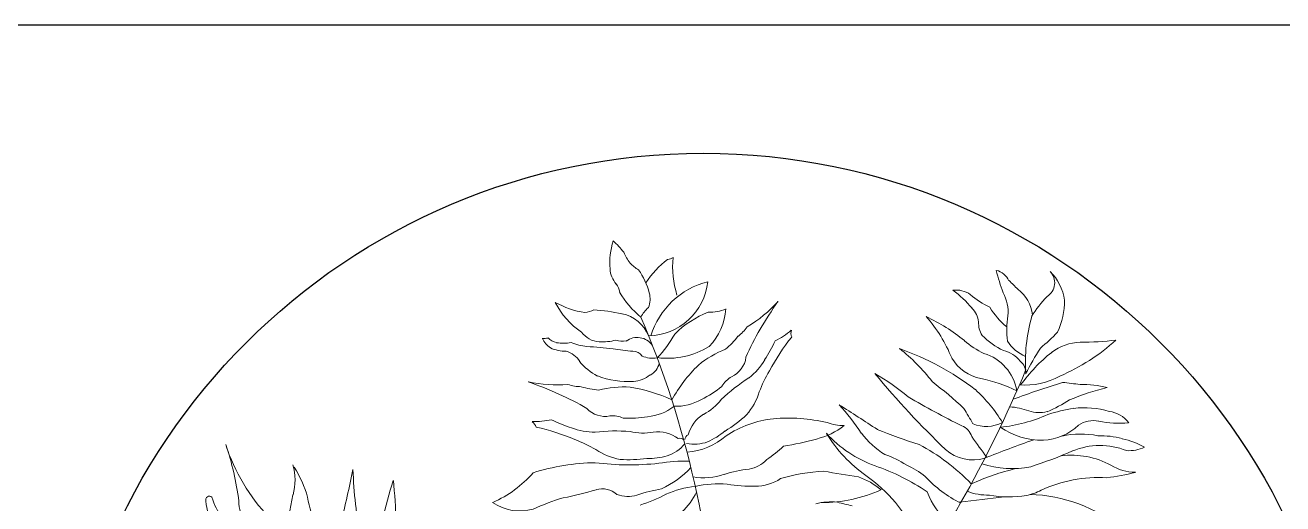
# Model space of a CAD drawing. Header units: inches. Extents: x 484217 to 497210, y -26946 to -21493.
# Drawn here: x 487324.57 to 487352.99, y -24227.03 to -24216.22 of the extents above; entities that cross this region are included whole.
import ezdxf

# ---------------------------------------------------------------- set-up
doc = ezdxf.new("R2010")
doc.units = ezdxf.units.IN
doc.header["$LTSCALE"] = 20
doc.header["$MEASUREMENT"] = 0
doc.layers.add('furniture', color=4, linetype='Continuous')
doc.layers.add('I-WALL-IN', color=3, linetype='Continuous')
doc.layers.add('PLANTS', color=84, linetype='Continuous', lineweight=13)

# ---------------------------------------------------------------- blocks, each defined once
blk = doc.blocks.new('A$C137A2C16')
at = {"layer": 'PLANTS'}
for centre, radius, start, end in [((110.02, -47.95), 119.16, 130.288, 144.3497), ((142.15, 24.46), 94.66, 169.3075, 190.0663), ((19.18, 47.7), 14.58, 217.1545, 255.7206), ((41.49, 37.76), 14.34, 190.8002, 222.3696), ((5.57, 13.11), 20.69, 83.6435, 91.5972), ((3.88, 29.26), 4.66, 45.0808, 76.1953), ((11.67, 46.7), 13.58, 253.7191, 281.7059), ((15.78, 28), 5.58, 88.1828, 104.1238), ((15.36, 23.23), 10.36, 66.458, 86.7042), ((17.63, 29.92), 7.84, 8.2224, 35.7685), ((12.69, 38.87), 8.38, 228.8719, 263.4236), ((58, 388.23), 357.25, 263.582, 264.3021), ((18.31, 27.11), 5.74, 55.8502, 78.0496), ((14.88, 23.62), 11.91, 29.6974, 50.7193), ((4.32, 28.31), 3.36, 71.7873, 103.1425), ((8.99, 37.56), 8.08, 227.6735, 244.3825), ((9.36, 37.2), 6.95, 234.9694, 279.6806), ((16.19, 54.88), 24.11, 270.3988, 281.4667), ((39.19, 42.23), 21.27, 211.1037, 228.5019), ((41.27, 45.69), 21.61, 222.6891, 237.9629), ((9.56, 37.93), 8.67, 242.0363, 258.0883), ((18.97, -16.53), 47.63, 94.8959, 100.2071), ((14.6, 21.53), 9.4, 58.5752, 88.1715), ((32.5, 15.6), 14.48, 76.9882, 100.8658), ((35.05, 33.62), 6.51, 215.7092, 238.5004), ((12.91, -10.93), 46.17, 62.5125, 64.3605), ((36.18, 35.57), 5.88, 250.5612, 271.4948), ((3.37, 19.51), 9.45, 64.9167, 82.9203), ((7.12, 30.03), 2.83, 203.8079, 249.8723), ((11.38, 37.51), 8.83, 245.8901, 269.009), ((12.14, 23.44), 5.32, 79.694, 120.9605), ((11.65, 21.73), 7.09, 41.7617, 78.2411), ((3.88, 125.61), 97.72, 275.9514, 278.9639), ((-26.52, 8.46), 49.86, 21.4853, 24.387), ((19.36, 25.03), 4.06, 35.2844, 93.5581), ((31.1, 33.91), 7.32, 216.796, 233.8656), ((10.4, 34.81), 8.57, 240.262, 263.9323), ((8.46, 30.49), 2.66, 245.7984, 290.7388), ((-52.07, -21.57), 89.35, 26.6759, 33.2222), ((32.78, 33.62), 8.23, 223.153, 239.5631), ((23.56, 17.54), 11.64, 28.9713, 57.5779), ((19.93, 18.46), 14.6, 18.8925, 41.3411), ((203.96, 444.05), 450.26, 247.4992, 247.937), ((52.62, 21.78), 6.58, 98.568, 141.0483), ((10.71, 45.37), 19.13, 266.3297, 274.1709), ((14.53, 11.73), 14.49, 99.6314, 109.4822), ((14.98, 12.1), 14.49, 82.24, 101.463), ((12.16, 22.89), 3.12, 57.758, 90.9997), ((17.47, 22.72), 3.45, 54.4179, 104.0568), ((30.35, 30.51), 14.42, 197.9368, 214.6935), ((21.58, 26.86), 1.71, 184.2993, 234.3687), ((0, -16.83), 49.91, 54.7868, 59.8009), ((22.01, 20.1), 9.21, 24.5531, 44.1983), ((38.02, 43.35), 16.89, 259.1209, 273.7933), ((40.73, 22.14), 4.64, 77.3464, 110.0139), ((37.91, 9.69), 17.41, 68.2019, 77.271), ((142.08, 9.13), 66.39, 165.2773, 172.2715), ((6.03, 44.81), 19.76, 269.3366, 280.6899), ((10, 32.96), 8.96, 242.0786, 259.3733), ((17.65, 31.37), 6.97, 236.7851, 252.6825), ((1399.4, 464.07), 1447.93, 197.6305, 197.69963), ((-26.97, -33.17), 75.5, 46.4081, 50.9554), ((41.79, 21.7), 3.19, 87.2078, 123.0349), ((43.48, 38.5), 13.7, 263.5773, 274.0849), ((47.51, 35.45), 10.1, 251.9142, 269.9355), ((45.13, 18.83), 6.04, 66.9515, 96.4082), ((48.64, 35.37), 10.1, 263.5003, 280.458), ((52.41, 16.37), 8.61, 100.9089, 124.7638), ((54.73, 8.57), 17.41, 95.1012, 104.1704), ((51.75, 38.5), 13.7, 265.9151, 276.4227), ((53.44, 21.7), 3.19, 56.9651, 92.7922), ((14.87, 54.1), 71.23, 329.5971, 336.124), ((21.39, 57), 35.34, 248.3371, 251.1416), ((3.37, 115.16), 91.84, 274.1218, 277.3308), ((50.19, 43.87), 36.21, 213.5418, 220.0329), ((223, 209.14), 268.37, 223.636, 224.592), ((50.51, 31.43), 21.47, 200.4349, 209.8842), ((36.01, -7.62), 31.15, 86.0555, 92.182), ((43.46, 14.95), 10.02, 109.9044, 121.9719), ((57, 25.71), 2.26, 216.3319, 271.7918), ((59.22, -7.62), 31.15, 87.818, 93.9445), ((58.64, 49.05), 25.61, 273.9445, 280.9959), ((63.84, 19.34), 4.58, 41.47, 93.8561), ((13.7, 2.99), 20.23, 100.2804, 118.9212), ((12.03, 16.01), 7.15, 72.6645, 105.7131), ((3.28, 35.21), 16.38, 295.5676, 311.1196), ((25.04, 36.67), 16.97, 231.7642, 244.4115), ((19.22, 23.08), 4.69, 176.8423, 239.9239), ((39.5, 39.69), 27.27, 219.6211, 237.5127), ((34.99, 15.89), 7.62, 91.2705, 114.2111), ((30.67, 17.79), 5.18, 57.6491, 76.6068), ((51.52, 38.83), 16.54, 255.9602, 266.3677), ((47.3, -4.18), 26.69, 69.7111, 83.176), ((69.27, 11.45), 11.11, 100.4097, 126.0268), ((37.36, 24.5), 43.39, 348.8603, 357.8984), ((-12.87, 44.34), 34.48, 314.571, 319.4277), ((-3.4, 24.68), 16.94, 331.3966, 350.6194), ((14.7, 21.48), 1.45, 162.6656, 218.4282), ((16.01, 17.48), 4.24, 17.5488, 66.3735), ((43.23, 35.19), 22.72, 217.0259, 227.1277), ((40.88, 37.21), 16.78, 243.7023, 261.8632), ((39.71, 31.21), 10.68, 263.4803, 290.2829), ((46.49, 14.64), 6.8, 99.8647, 116.9476), ((46.47, 15.48), 6.48, 80.6295, 118.1411), ((45.77, 17.48), 3.9, 65.5181, 96.6535), ((49.91, 17.93), 3.9, 96.0262, 127.1616), ((49.83, 15.01), 6.8, 75.7322, 92.815), ((50.29, 8.64), 13.02, 72.9485, 84.6196), ((51.55, 15.26), 6.37, 43.0906, 66.3745), ((53.85, 32.45), 35.8, 334.7993, 341.5986), ((1.29, -4.2), 25.03, 75.928, 83.966), ((8.3, 25.11), 5.1, 259.5934, 293.7534), ((10.65, 17.07), 3.92, 19.3887, 53.9607), ((16.27, 21.89), 3.01, 205.7105, 243.4491), ((38.89, 28), 18.03, 204.3107, 218.8605), ((47.44, 8.33), 13.02, 108.0601, 119.7312), ((43.92, 21.99), 3.57, 289.2699, 330.9706), ((46.97, 20.76), 0.506, 276.9702, 344.2609), ((48.01, 20.88), 0.506, 208.4188, 275.7095), ((50.73, 22.75), 3.57, 221.7091, 263.4098), ((61.12, 42.17), 21.8, 257.9055, 274.2582), ((165.42, -22.56), 93.83, 152.3631, 155.6593), ((67.51, 18.28), 17.41, 358.2618, 8.471), ((83.6, 17.17), 11.21, 353.3676, 19.1591), ((14.82, 14.24), 7.02, 141.2191, 167.9072), ((17.96, 5.98), 15.3, 115.6705, 124.2309), ((9.34, 12.52), 8.71, 32.9553, 50.0764), ((11.5, 12.28), 8.62, 36.2302, 51.4697), ((34.5, 21.11), 14.64, 189.2734, 208.082), ((44.75, 14.5), 6.37, 126.3052, 149.5891), ((46.42, 13.57), 5.23, 104.6507, 129.771), ((50.14, 13.98), 5.23, 62.9087, 88.029), ((57.98, 36.06), 18.26, 252.5971, 263.4549), ((64.64, 28.32), 12.12, 225.9147, 236.776), ((72.45, 9.15), 19.21, 5.2359, 30.3163), ((85.01, 17.72), 6.67, 350.3114, 9.6886), ((5.49, 19.32), 8.9, 337.7677, 353.8741), ((32.96, 28.67), 18.39, 217.9257, 231.7974), ((29.12, 24.37), 12.12, 315.9037, 326.7651), ((33.92, 33.39), 18.26, 289.2248, 300.0826), ((46.45, 12.34), 5.03, 74.9353, 107.0684), ((49.86, 12.63), 5.03, 82.4584, 114.5915), ((49.88, 6.96), 10.67, 73.7049, 86.567), ((54.48, 11.65), 6.43, 56.3148, 77.2957), ((70.2, 34.72), 20.55, 233.5887, 244.745), ((95.16, 18.09), 10.26, 181.8778, 199.8928), ((88.58, 15.42), 5.49, 2.206, 25.8659), ((3.49, 24.32), 11.13, 302.9424, 315.8416), ((15.09, 16.04), 3.76, 174.1084, 219.6916), ((7.3, 11.98), 8.45, 19.0807, 36.4929), ((14.58, 16.54), 2.19, 342.4644, 19.1449), ((42.68, 10.34), 6.43, 115.3841, 136.3649), ((40.7, 18.3), 2.8, 288.3797, 315.9061), ((47.36, 6.75), 10.67, 102.9598, 115.8218), ((36.49, 26.88), 15.34, 301.4527, 317.558), ((57.27, 28.62), 15.34, 231.9687, 248.0741), ((54.54, 19.46), 2.8, 233.6207, 261.1471), ((54.03, 14.25), 2.45, 29.8172, 88.2646), ((47.26, -0.14), 20.25, 51.7713, 57.8035), ((62.46, 16.2), 1.03, 183.8148, 221.4324), ((90.75, 14.68), 5.17, 150.6746, 184.0237), ((120.08, 13.75), 28.65, 174.2895, 185.7105), ((12.87, 15.28), 4.93, 175.0094, 212.4027), ((10.06, 13.47), 1.59, 108.9244, 211.5553), ((17.67, 14.7), 4.14, 162.2912, 194.8268), ((18.82, 15.61), 2.16, 172.8131, 212.9531), ((22.29, 29.39), 20.55, 307.9348, 319.0911), ((42.06, 13.25), 2.45, 101.2622, 159.7096), ((73.83, 33.93), 25.56, 226.2506, 233.1755), ((59.64, 7.56), 8.21, 75.6211, 88.9896), ((94.37, 15.83), 0.365, 213.6896, 6.2774), ((40.53, 31.06), 33.27, 211.5856, 213.6788), ((-5.47, 11.17), 19.31, 0.519, 7.3563), ((8.45, 6.59), 10.64, 37.6803, 50.0196), ((26.37, 19.16), 10.49, 206.7818, 220.909), ((52.32, 0.42), 20.25, 134.8763, 140.9084), ((19.28, 29.38), 25.56, 316.3513, 323.2761), ((40.23, 22.38), 9.59, 277.8173, 296.4228), ((49.73, 12.05), 1.67, 103.4872, 155.1185), ((50.65, 10.8), 3.15, 82.1656, 114.5632), ((49.55, 5.26), 8.8, 56.452, 79.9525), ((54.33, 23.56), 9.59, 253.104, 271.7095), ((52.34, 6.82), 7.51, 59.0409, 72.3579), ((14.72, 13.05), 1.92, 192.933, 242.5011), ((18.7, 14.75), 2.48, 222.2049, 263.9698), ((38.55, 5.21), 8.21, 103.6902, 117.0586), ((33.91, 13.02), 1.03, 331.2473, 8.8649), ((44.96, 6.2), 7.51, 117.1689, 130.4859), ((45.56, 4.98), 7.68, 69.449, 109.0586), ((50.75, 8.34), 5.62, 26.0323, 49.2731), ((55.37, 9.52), 3.83, 57.3855, 77.3822), ((55.5, -0.43), 13.32, 64.8029, 81.6604), ((80.62, 42.56), 36.54, 232.7702, 237.8493), ((11.16, 36.77), 36.54, 311.6775, 316.7565), ((43.04, -1.47), 13.32, 107.8663, 124.7238), ((41.53, 8.37), 3.83, 112.1446, 132.1412), ((46.21, 7.32), 5.85, 122.7292, 162.9803), ((56.55, 0.25), 14.53, 124.6687, 136.2364), ((48.04, 9.35), 2.86, 54.4673, 85.0395), ((50.66, 12.02), 1.02, 199.6991, 259.0398), ((47.38, 4.02), 5.99, 78.0813, 160.5052), ((41.64, 13.83), 7.8, 270.6741, 330.0478), ((40.99, 18.38), 9.54, 278.3253, 302.1264), ((50.16, 11.57), 1.83, 202.7383, 292.9553), ((45.53, -5.38), 17.12, 66.6483, 73.2269), ((87.54, 111.95), 107.54, 250.878, 252.2584), ((57.99, 11.56), 2.33, 198.9737, 241.0973), ((41.29, 5.35), 3.75, 73.2999, 100.3401), ((52.19, 10.45), 3.61, 188.9362, 245.2289), ((50.79, 7.9), 1.98, 57.557, 87.3979), ((51.99, 4), 5.57, 74.3556, 91.3969), ((52.82, 7.13), 2.33, 22.8392, 73.4155), ((53.27, 4.73), 5.02, 54.2511, 72.6272), ((56.06, 4.89), 3.92, 67.0717, 87.8752), ((55.98, 5.72), 3.91, 53.4367, 76.7618), ((56.66, 7.31), 2.25, 12.0311, 43.2696), ((46.01, 10.64), 4.01, 300.0138, 317.1962), ((41.67, 2.35), 9.17, 17.2691, 37.3996), ((49.31, 2.78), 7.73, 13.6641, 42.8442), ((56.94, 7.04), 1.59, 30.8154, 65.8877), ((58.29, 5.7), 2.16, 74.4786, 89.5985), ((35.83, 5.88), 9.19, 341.2088, 4.5386), ((49.83, 5.88), 2.23, 144.5991, 182.3864), ((58.64, 24.03), 18.64, 244.7223, 253.3479), ((54.05, 2.83), 3.42, 87.3979, 102.8159), ((51.05, -1.69), 8.54, 47.4948, 68.3022), ((55.31, 6.11), 7.72, 182.4125, 201.1283), ((51.91, 4.88), 1.5, 172.8737, 207.1459), ((41.27, 11.56), 9.39, 294.0217, 313.3421), ((48.29, 3.02), 2.57, 350.9161, 27.4119), ((44.9, 2.22), 0.789, 75.3733, 117.7542), ((45.4, 0.45), 3.96, 31.4343, 46.7638), ((44.86, 0.67), 4.32, 8.7477, 25.1132), ((43.93, 3.58), 6.96, 329.0844, 352.0289), ((57.38, 5.2), 9.1, 205.143, 214.8294)]:
    blk.add_arc(centre, radius, start, end, dxfattribs=at)

msp = doc.modelspace()

# ---------------------------------------------------------------- linework, layer by layer
at = {"layer": 'furniture'}
msp.add_circle((487339.892, -24233.725), 14.612, dxfattribs=at)
at = {"layer": 'I-WALL-IN'}
msp.add_line((487554.954, -24216.221, 6.93), (487320.954, -24216.221, 6.93), dxfattribs=at)

# ---------------------------------------------------------------- block references
at = {"layer": 'PLANTS', "xscale": 0.2296006383936571, "yscale": 0.2296006383936571, "zscale": 0.2296006383936571, "rotation": 193.0645570240565}
msp.add_blockref('A$C137A2C16', (487349.016, -24218.501, 5.976), dxfattribs=at)

doc.saveas('drawing.dxf')
